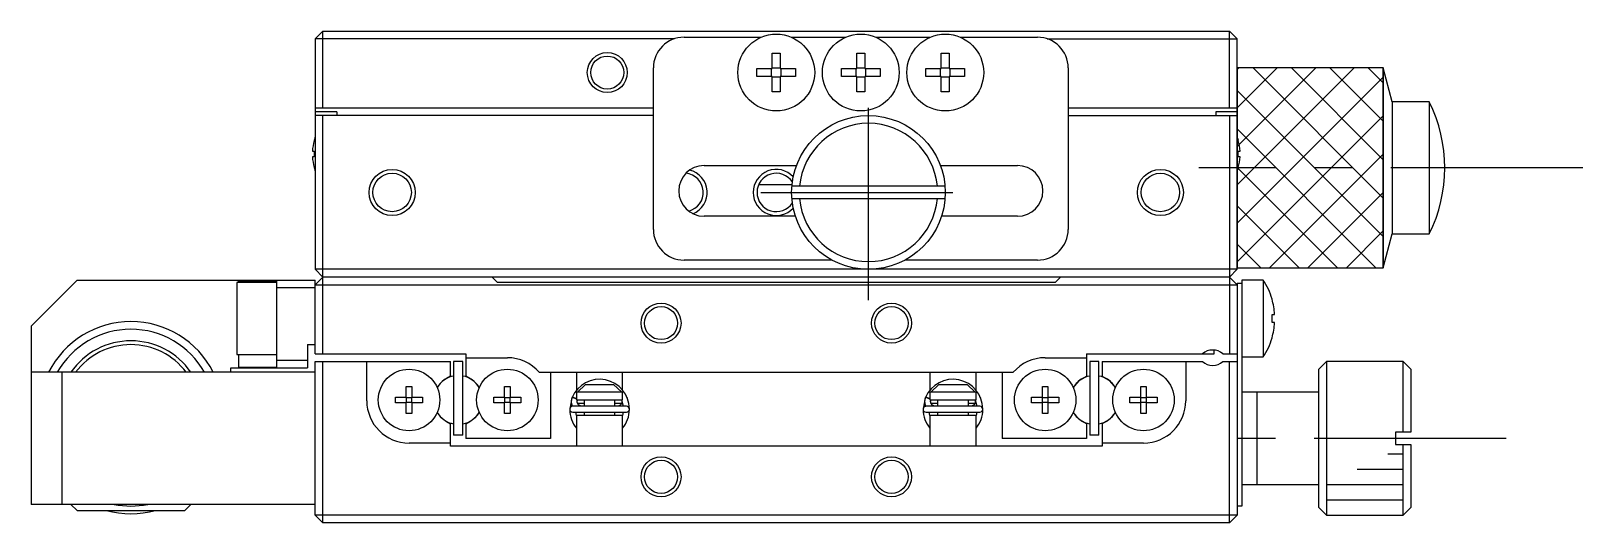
# Model space of a CAD drawing. Extents: x -27 to 394, y 3 to 263.
# Drawn here: x 101.8 to 202.8, y 231.3 to 263.3 of the extents above; entities that cross this region are included whole.
import ezdxf

# ---------------------------------------------------------------- set-up
doc = ezdxf.new("R2010")
doc.units = 0
doc.header["$LTSCALE"] = 10
doc.linetypes.add('CENTER', pattern=[2, 1.25, -0.25, 0.25, -0.25])
doc.layers.get('0').update_dxf_attribs({"linetype": 'CONTINUOUS'})
doc.layers.add('CENTER', color=1, linetype='CENTER')

msp = doc.modelspace()

# ---------------------------------------------------------------- linework, layer by layer
at = {"color": 7, "linetype": 'CONTINUOUS'}
for p, q in [((120.341275, 262.843639), (120.841275, 263.343639)), ((120.341275, 262.843639), (120.341275, 247.843639)), ((143.716776, 262.843639), (120.341275, 262.843639)), ((120.841275, 263.343639), (179.841275, 263.343639)), ((120.841275, 258.343639), (120.841275, 263.343639)), ((144.341275, 262.943639), (149.361479, 262.943639)), ((151.321071, 262.943639), (154.861479, 262.943639)), ((156.821071, 262.943639), (160.361479, 262.943639)), ((162.321071, 262.943639), (167.341275, 262.943639)), ((167.965775, 262.843639), (180.341275, 262.843639)), ((180.341275, 262.843639), (179.841275, 263.343639)), ((179.841275, 258.343639), (179.841275, 263.343639)), ((180.341275, 247.843639), (180.341275, 262.843639)), ((150.081275, 261.902229), (150.601275, 261.902229)), ((150.081275, 260.903639), (150.081275, 261.902229)), ((150.601275, 261.902229), (150.601275, 260.903639)), ((155.581275, 261.902229), (156.101275, 261.902229)), ((155.581275, 260.903639), (155.581275, 261.902229)), ((156.101275, 261.902229), (156.101275, 260.903639)), ((161.081275, 261.902229), (161.601275, 261.902229)), ((161.081275, 260.903639), (161.081275, 261.902229)), ((161.601275, 261.902229), (161.601275, 260.903639)), ((142.341275, 250.443639), (142.341275, 260.943639)), ((149.082686, 260.383639), (149.082686, 260.903639)), ((149.082686, 260.903639), (150.081275, 260.903639)), ((150.0399, 260.383639), (150.0399, 260.903639)), ((150.081275, 260.945014), (150.601275, 260.945014)), ((150.601275, 260.903639), (151.599865, 260.903639)), ((150.64265, 260.903639), (150.64265, 260.383639)), ((151.599865, 260.903639), (151.599865, 260.383639)), ((154.582686, 260.383639), (154.582686, 260.903639)), ((154.582686, 260.903639), (155.581275, 260.903639)), ((155.5399, 260.383639), (155.5399, 260.903639)), ((155.581275, 260.945014), (156.101275, 260.945014)), ((156.101275, 260.903639), (157.099865, 260.903639)), ((156.14265, 260.903639), (156.14265, 260.383639)), ((157.099865, 260.903639), (157.099865, 260.383639)), ((160.082686, 260.383639), (160.082686, 260.903639)), ((160.082686, 260.903639), (161.081275, 260.903639)), ((161.0399, 260.383639), (161.0399, 260.903639)), ((161.081275, 260.945014), (161.601275, 260.945014)), ((161.601275, 260.903639), (162.599865, 260.903639)), ((161.64265, 260.903639), (161.64265, 260.383639)), ((162.599865, 260.903639), (162.599865, 260.383639)), ((169.341275, 260.943639), (169.341275, 250.443639)), ((189.841282, 260.943638), (180.341275, 260.943638)), ((189.841282, 260.943638), (189.841282, 247.94364)), ((190.43077, 258.743639), (189.841282, 260.943638)), ((150.081275, 260.383639), (149.082686, 260.383639)), ((150.081275, 259.38505), (150.081275, 260.383639)), ((150.601275, 260.342264), (150.081275, 260.342264)), ((150.601275, 260.383639), (150.601275, 259.38505)), ((151.599865, 260.383639), (150.601275, 260.383639)), ((155.581275, 260.383639), (154.582686, 260.383639)), ((155.581275, 259.38505), (155.581275, 260.383639)), ((156.101275, 260.342264), (155.581275, 260.342264)), ((156.101275, 260.383639), (156.101275, 259.38505)), ((157.099865, 260.383639), (156.101275, 260.383639)), ((161.081275, 260.383639), (160.082686, 260.383639)), ((161.081275, 259.38505), (161.081275, 260.383639)), ((161.601275, 260.342264), (161.081275, 260.342264)), ((161.601275, 260.383639), (161.601275, 259.38505)), ((162.599865, 260.383639), (161.601275, 260.383639)), ((150.601275, 259.38505), (150.081275, 259.38505)), ((156.101275, 259.38505), (155.581275, 259.38505)), ((161.601275, 259.38505), (161.081275, 259.38505)), ((190.43077, 258.743639), (190.43077, 250.143639)), ((192.841281, 258.743639), (190.43077, 258.743639)), ((192.841281, 258.743639), (192.841281, 250.143639)), ((120.341275, 258.343639), (142.341275, 258.343639)), ((121.741275, 258.093639), (120.341275, 258.093639)), ((142.341275, 257.843639), (120.341275, 257.843639)), ((120.841275, 242.343639), (120.841275, 257.843639)), ((121.741275, 258.093639), (121.741275, 257.843639)), ((169.341275, 258.343639), (180.341275, 258.343639)), ((169.341275, 257.843639), (180.341275, 257.843639)), ((180.341275, 258.093639), (178.941275, 258.093639)), ((178.941275, 258.093639), (178.941275, 257.843639)), ((179.841275, 257.843639), (179.841275, 242.343639)), ((120.267131, 256.232255), (120.271754, 256.230001)), ((180.410797, 256.230001), (180.415419, 256.232255)), ((120.151416, 255.523639), (120.271754, 255.523639)), ((120.271754, 255.163639), (120.151416, 255.163639)), ((120.271754, 255.523639), (120.271754, 255.163639)), ((145.641275, 254.593639), (151.657527, 254.593639)), ((161.025024, 254.593639), (166.041275, 254.593639)), ((180.410797, 255.523639), (180.531134, 255.523639)), ((180.410797, 255.163639), (180.410797, 255.523639)), ((180.531134, 255.163639), (180.410797, 255.163639)), ((120.271754, 254.457278), (120.267131, 254.455023)), ((180.415419, 254.455023), (180.410797, 254.457278)), ((151.368074, 253.343639), (149.195631, 253.343639)), ((161.32525, 253.243639), (151.357301, 253.243639)), ((151.357301, 252.443639), (161.32525, 252.443639)), ((151.587593, 251.293639), (145.641275, 251.293639)), ((166.041275, 251.293639), (161.094958, 251.293639)), ((189.841282, 247.94364), (190.43077, 250.143639)), ((190.43077, 250.143639), (192.841281, 250.143639)), ((120.841275, 247.343639), (120.341275, 247.843639)), ((180.341275, 247.843639), (120.341275, 247.843639)), ((153.966407, 248.443639), (144.341275, 248.443639)), ((167.341275, 248.443639), (158.716144, 248.443639)), ((180.341275, 247.843639), (179.841275, 247.343639)), ((180.341275, 247.94364), (189.841282, 247.94364)), ((104.841275, 247.143639), (101.841275, 244.143639)), ((104.841275, 247.143639), (120.341275, 247.143639)), ((115.241275, 246.993639), (115.241275, 242.293639)), ((117.841275, 246.993639), (115.241275, 246.993639)), ((115.341275, 246.993639), (115.341275, 247.143639)), ((117.841275, 247.074461), (115.341275, 247.074461)), ((117.841275, 241.443639), (117.841275, 247.143639)), ((120.341275, 246.643639), (117.841275, 246.643639)), ((120.841275, 247.343639), (120.341275, 246.843639)), ((120.341275, 242.343639), (120.341275, 247.143639)), ((120.341275, 246.843639), (180.341275, 246.843639)), ((179.841275, 247.343639), (120.841275, 247.343639)), ((132.191275, 246.993639), (131.841275, 247.343639)), ((168.491275, 246.993639), (132.191275, 246.993639)), ((168.841275, 247.343639), (168.491275, 246.993639)), ((180.341275, 246.843639), (179.841275, 247.343639)), ((180.341275, 246.943639), (180.641275, 246.943639)), ((180.341275, 246.943639), (180.341275, 231.843639)), ((182.032933, 247.143639), (180.641275, 247.143639)), ((180.641275, 247.143639), (180.641275, 232.443639)), ((182.032933, 247.143639), (182.032933, 242.143639)), ((182.603856, 245.902229), (182.610711, 245.905572)), ((182.603856, 244.383639), (182.603856, 244.903639)), ((182.603856, 244.903639), (182.776228, 244.903639)), ((101.841275, 244.143639), (101.841275, 232.543639)), ((182.776228, 244.383639), (182.603856, 244.383639)), ((119.841275, 242.943639), (120.341275, 242.943639)), ((119.841275, 242.943639), (119.841275, 241.443639)), ((178.841275, 242.343639), (178.841275, 242.588627)), ((182.610711, 243.381706), (182.603856, 243.38505)), ((114.841275, 241.143639), (114.841275, 241.443639)), ((114.841275, 241.443639), (119.841275, 241.443639)), ((115.241275, 242.293639), (117.841275, 242.293639)), ((115.341275, 242.293639), (115.341275, 241.443639)), ((115.341275, 241.483903), (117.841275, 241.483903)), ((117.841275, 241.943639), (119.841275, 241.943639)), ((120.341275, 242.343639), (130.141275, 242.343639)), ((120.341275, 231.843639), (120.341275, 241.843639)), ((120.341275, 241.843639), (129.141275, 241.843639)), ((120.841275, 231.343639), (120.841275, 241.843639)), ((123.691275, 239.293639), (123.691275, 241.843639)), ((129.141275, 240.894445), (129.141275, 241.843639)), ((129.941275, 241.843639), (129.341275, 241.843639)), ((129.341275, 241.843639), (129.341275, 237.043639)), ((129.941275, 237.043639), (129.941275, 241.843639)), ((130.141275, 242.343639), (130.141275, 240.894445)), ((130.141275, 242.093639), (132.841275, 242.093639)), ((167.841275, 242.093639), (170.541275, 242.093639)), ((170.541275, 242.343639), (170.541275, 240.894445)), ((170.541275, 242.343639), (178.841275, 242.343639)), ((171.341275, 241.843639), (170.741275, 241.843639)), ((170.741275, 241.843639), (170.741275, 237.043639)), ((171.341275, 237.043639), (171.341275, 241.843639)), ((171.541275, 241.843639), (171.541275, 240.894445)), ((171.541275, 241.843639), (178.079838, 241.843639)), ((176.991275, 241.843639), (176.991275, 239.293639)), ((179.402713, 242.343639), (180.341275, 242.343639)), ((179.402713, 241.843639), (180.341275, 241.843639)), ((179.841275, 231.343639), (179.841275, 241.843639)), ((180.641275, 242.143639), (182.032933, 242.143639)), ((186.141275, 241.843639), (185.641275, 241.343639)), ((186.141275, 241.843639), (186.141275, 231.843639)), ((191.141275, 241.843639), (186.141275, 241.843639)), ((191.141275, 237.243639), (191.141275, 241.843639)), ((191.641275, 241.343639), (191.141275, 241.843639)), ((120.341275, 241.143639), (101.841275, 241.143639)), ((103.841275, 241.143639), (103.841275, 232.543639)), ((129.141275, 240.894445), (128.88118, 240.744279)), ((130.401371, 240.744279), (130.141275, 240.894445)), ((134.920338, 241.143639), (165.762213, 241.143639)), ((135.641275, 241.143639), (135.641275, 236.843639)), ((137.341275, 241.143639), (137.341275, 239.980255)), ((140.341275, 239.979884), (140.341275, 241.143639)), ((160.341275, 241.143639), (160.341275, 239.980255)), ((163.341275, 239.979884), (163.341275, 241.143639)), ((165.041275, 241.143639), (165.041275, 236.843639)), ((170.28118, 240.744279), (170.541275, 240.894445)), ((171.541275, 240.894445), (171.801371, 240.744279)), ((185.641275, 232.343639), (185.641275, 241.343639)), ((191.641275, 241.343639), (191.641275, 237.243639)), ((125.554914, 239.523639), (126.261275, 239.523639)), ((125.554914, 239.163639), (125.554914, 239.523639)), ((126.261275, 240.230001), (126.621275, 240.230001)), ((126.261275, 239.523639), (126.261275, 240.230001)), ((126.271648, 239.513267), (126.261275, 239.523639)), ((126.271648, 239.174011), (126.271648, 239.513267)), ((126.271648, 239.513267), (126.610903, 239.513267)), ((126.610903, 239.513267), (126.621275, 239.523639)), ((126.610903, 239.513267), (126.610903, 239.174011)), ((126.621275, 240.230001), (126.621275, 239.523639)), ((126.621275, 239.523639), (127.327637, 239.523639)), ((127.327637, 239.523639), (127.327637, 239.163639)), ((131.954914, 239.523639), (132.661275, 239.523639)), ((131.954914, 239.163639), (131.954914, 239.523639)), ((132.661275, 240.230001), (133.021275, 240.230001)), ((132.661275, 239.523639), (132.661275, 240.230001)), ((132.671648, 239.513267), (132.661275, 239.523639)), ((132.671648, 239.174011), (132.671648, 239.513267)), ((132.671648, 239.513267), (133.010903, 239.513267)), ((133.010903, 239.513267), (133.021275, 239.523639)), ((133.010903, 239.513267), (133.010903, 239.174011)), ((133.021275, 240.230001), (133.021275, 239.523639)), ((133.021275, 239.523639), (133.727637, 239.523639)), ((133.727637, 239.523639), (133.727637, 239.163639)), ((137.033579, 239.458686), (136.89762, 238.771232)), ((137.012237, 239.379305), (137.006051, 239.345611)), ((137.0201, 239.412657), (137.012237, 239.379305)), ((137.029622, 239.445584), (137.0201, 239.412657)), ((137.040781, 239.478003), (137.029622, 239.445584)), ((137.052835, 239.50817), (137.040781, 239.478003)), ((137.053258, 239.508899), (137.052835, 239.50817)), ((137.056625, 239.510939), (137.053258, 239.508899)), ((137.066646, 239.537331), (137.054829, 239.510337)), ((137.058857, 239.511431), (137.056625, 239.510939)), ((137.057657, 239.517036), (137.281075, 239.449335)), ((137.063278, 239.51176), (137.058857, 239.511431)), ((137.068823, 239.511556), (137.063278, 239.51176)), ((137.075454, 239.510819), (137.068823, 239.511556)), ((137.083128, 239.509555), (137.075454, 239.510819)), ((137.091793, 239.507773), (137.083128, 239.509555)), ((137.101391, 239.505483), (137.091793, 239.507773)), ((137.11186, 239.502701), (137.101391, 239.505483)), ((137.123128, 239.499447), (137.11186, 239.502701)), ((137.135122, 239.49574), (137.123128, 239.499447)), ((137.147761, 239.491607), (137.135122, 239.49574)), ((137.160962, 239.487074), (137.147761, 239.491607)), ((137.174636, 239.482172), (137.160962, 239.487074)), ((137.188693, 239.476933), (137.174636, 239.482172)), ((137.203038, 239.471392), (137.188693, 239.476933)), ((137.217578, 239.465587), (137.203038, 239.471392)), ((137.232214, 239.459554), (137.217578, 239.465587)), ((137.24685, 239.453336), (137.232214, 239.459554)), ((137.261389, 239.446973), (137.24685, 239.453336)), ((137.275733, 239.440507), (137.261389, 239.446973)), ((137.289786, 239.433981), (137.275733, 239.440507)), ((137.281075, 239.449335), (137.341281, 239.419142)), ((137.303457, 239.427439), (137.289786, 239.433981)), ((137.316653, 239.420925), (137.303457, 239.427439)), ((137.329287, 239.414482), (137.316653, 239.420925)), ((137.341275, 239.408152), (137.329287, 239.414482)), ((137.341275, 239.843639), (137.341275, 239.343639)), ((140.341275, 239.843639), (137.341275, 239.843639)), ((137.395592, 239.843639), (137.92476, 240.343639)), ((137.92476, 240.343639), (139.757791, 240.343639)), ((139.757791, 240.343639), (140.286959, 239.843639)), ((140.341275, 239.343639), (140.341275, 239.843639)), ((140.625495, 239.513478), (140.624938, 239.516827)), ((140.651097, 239.451284), (140.629715, 239.50817)), ((160.033579, 239.458686), (159.89762, 238.771232)), ((160.012237, 239.379305), (160.006051, 239.345611)), ((160.0201, 239.412657), (160.012237, 239.379305)), ((160.029622, 239.445584), (160.0201, 239.412657)), ((160.040781, 239.478003), (160.029622, 239.445584)), ((160.052835, 239.50817), (160.040781, 239.478003)), ((160.053258, 239.508899), (160.052835, 239.50817)), ((160.056625, 239.510939), (160.053258, 239.508899)), ((160.058857, 239.511431), (160.056625, 239.510939)), ((160.057657, 239.517036), (160.281075, 239.449335)), ((160.066646, 239.537331), (160.057915, 239.517498)), ((160.063278, 239.51176), (160.058857, 239.511431)), ((160.068823, 239.511556), (160.063278, 239.51176)), ((160.075454, 239.510819), (160.068823, 239.511556)), ((160.083128, 239.509555), (160.075454, 239.510819)), ((160.091793, 239.507773), (160.083128, 239.509555)), ((160.101391, 239.505483), (160.091793, 239.507773)), ((160.11186, 239.502701), (160.101391, 239.505483)), ((160.123128, 239.499447), (160.11186, 239.502701)), ((160.135122, 239.49574), (160.123128, 239.499447)), ((160.147761, 239.491607), (160.135122, 239.49574)), ((160.160962, 239.487074), (160.147761, 239.491607)), ((160.174636, 239.482172), (160.160962, 239.487074)), ((160.188693, 239.476933), (160.174636, 239.482172)), ((160.203038, 239.471392), (160.188693, 239.476933)), ((160.217578, 239.465587), (160.203038, 239.471392)), ((160.232214, 239.459554), (160.217578, 239.465587)), ((160.24685, 239.453336), (160.232214, 239.459554)), ((160.261389, 239.446973), (160.24685, 239.453336)), ((160.275733, 239.440507), (160.261389, 239.446973)), ((160.289786, 239.433981), (160.275733, 239.440507)), ((160.281075, 239.449335), (160.341281, 239.419142)), ((160.303457, 239.427439), (160.289786, 239.433981)), ((160.316653, 239.420925), (160.303457, 239.427439)), ((160.329287, 239.414482), (160.316653, 239.420925)), ((160.341275, 239.408152), (160.329287, 239.414482)), ((160.341275, 239.843639), (160.341275, 239.343639)), ((163.341275, 239.843639), (160.341275, 239.843639)), ((160.395592, 239.843639), (160.92476, 240.343639)), ((160.92476, 240.343639), (162.757791, 240.343639)), ((162.757791, 240.343639), (163.286959, 239.843639)), ((163.341275, 239.343639), (163.341275, 239.843639)), ((163.625495, 239.513478), (163.624938, 239.516827)), ((163.651097, 239.451284), (163.629715, 239.50817)), ((166.954914, 239.523639), (167.661275, 239.523639)), ((166.954914, 239.163639), (166.954914, 239.523639)), ((167.661275, 240.230001), (168.021275, 240.230001)), ((167.661275, 239.523639), (167.661275, 240.230001)), ((167.671648, 239.513267), (167.661275, 239.523639)), ((167.671648, 239.174011), (167.671648, 239.513267)), ((167.671648, 239.513267), (168.010903, 239.513267)), ((168.010903, 239.513267), (168.021275, 239.523639)), ((168.010903, 239.513267), (168.010903, 239.174011)), ((168.021275, 240.230001), (168.021275, 239.523639)), ((168.021275, 239.523639), (168.727637, 239.523639)), ((168.727637, 239.523639), (168.727637, 239.163639)), ((173.354914, 239.523639), (174.061275, 239.523639)), ((173.354914, 239.163639), (173.354914, 239.523639)), ((174.061275, 240.230001), (174.421275, 240.230001)), ((174.061275, 239.523639), (174.061275, 240.230001)), ((174.071648, 239.513267), (174.061275, 239.523639)), ((174.071648, 239.174011), (174.071648, 239.513267)), ((174.071648, 239.513267), (174.410903, 239.513267)), ((174.410903, 239.513267), (174.421275, 239.523639)), ((174.410903, 239.513267), (174.410903, 239.174011)), ((174.421275, 240.230001), (174.421275, 239.523639)), ((174.421275, 239.523639), (175.127637, 239.523639)), ((175.127637, 239.523639), (175.127637, 239.163639)), ((185.641275, 239.843639), (180.641275, 239.843639)), ((181.641275, 233.843639), (181.641275, 239.843639)), ((126.261275, 239.163639), (125.554914, 239.163639)), ((126.271648, 239.174011), (126.261275, 239.163639)), ((126.261275, 238.457278), (126.261275, 239.163639)), ((126.621275, 238.457278), (126.261275, 238.457278)), ((126.610903, 239.174011), (126.271648, 239.174011)), ((126.610903, 239.174011), (126.621275, 239.163639)), ((126.621275, 239.163639), (126.621275, 238.457278)), ((127.327637, 239.163639), (126.621275, 239.163639)), ((132.661275, 239.163639), (131.954914, 239.163639)), ((132.671648, 239.174011), (132.661275, 239.163639)), ((132.661275, 238.457278), (132.661275, 239.163639)), ((133.021275, 238.457278), (132.661275, 238.457278)), ((133.010903, 239.174011), (132.671648, 239.174011)), ((133.010903, 239.174011), (133.021275, 239.163639)), ((133.021275, 239.163639), (133.021275, 238.457278)), ((133.727637, 239.163639), (133.021275, 239.163639)), ((136.99877, 239.277524), (136.99769, 239.243298)), ((136.99769, 239.243298), (136.998322, 239.209062)), ((136.998322, 239.209062), (137.000665, 239.174899)), ((137.001559, 239.311656), (136.99877, 239.277524)), ((137.000665, 239.174899), (137.004712, 239.140893)), ((137.006051, 239.345611), (137.001559, 239.311656)), ((137.004712, 239.140893), (137.010454, 239.107126)), ((137.010454, 239.107126), (137.017876, 239.073683)), ((137.017876, 239.073683), (137.026962, 239.040643)), ((137.026962, 239.040643), (137.037688, 239.008088)), ((137.037688, 239.008088), (137.050031, 238.976097)), ((137.050031, 238.976097), (137.063958, 238.94475)), ((137.063958, 238.94475), (137.067651, 238.937092)), ((140.591275, 238.938639), (137.091275, 238.938639)), ((137.091275, 238.548639), (140.591275, 238.548639)), ((137.340144, 238.332049), (137.297593, 238.548616)), ((137.341275, 239.343639), (140.341275, 239.343639)), ((137.387714, 239.24358), (137.388342, 239.258644)), ((137.387856, 239.228506), (137.387714, 239.24358)), ((137.388768, 239.213463), (137.387856, 239.228506)), ((137.388342, 239.258644), (137.38974, 239.273659)), ((137.390446, 239.19849), (137.388768, 239.213463)), ((137.38974, 239.273659), (137.391904, 239.288585)), ((137.392885, 239.183626), (137.390446, 239.19849)), ((137.391904, 239.288585), (137.394827, 239.303382)), ((137.396077, 239.16891), (137.392885, 239.183626)), ((137.394827, 239.303382), (137.398502, 239.318011)), ((137.400012, 239.15438), (137.396077, 239.16891)), ((137.398502, 239.318011), (137.402918, 239.332435)), ((137.404678, 239.140073), (137.400012, 239.15438)), ((137.402918, 239.332435), (137.408063, 239.346614)), ((137.403081, 239.143639), (137.841275, 239.143639)), ((137.410061, 239.126026), (137.404678, 239.140073)), ((137.408063, 239.346614), (137.41147, 239.354934)), ((137.416147, 239.112273), (137.410061, 239.126026)), ((137.422916, 239.098849), (137.416147, 239.112273)), ((137.43035, 239.085786), (137.422916, 239.098849)), ((137.438428, 239.073117), (137.43035, 239.085786)), ((137.447128, 239.060871), (137.438428, 239.073117)), ((137.456427, 239.049078), (137.447128, 239.060871)), ((137.466299, 239.037765), (137.456427, 239.049078)), ((137.47672, 239.026958), (137.466299, 239.037765)), ((137.487662, 239.016682), (137.47672, 239.026958)), ((137.499096, 239.006961), (137.487662, 239.016682)), ((137.510995, 238.997815), (137.499096, 239.006961)), ((137.523328, 238.989267), (137.510995, 238.997815)), ((137.536066, 238.981334), (137.523328, 238.989267)), ((137.549176, 238.974033), (137.536066, 238.981334)), ((137.562628, 238.967382), (137.549176, 238.974033)), ((137.576389, 238.961395), (137.562628, 238.967382)), ((137.590425, 238.956084), (137.576389, 238.961395)), ((137.604705, 238.951461), (137.590425, 238.956084)), ((137.619193, 238.947537), (137.604705, 238.951461)), ((137.633856, 238.94432), (137.619193, 238.947537)), ((137.64866, 238.941816), (137.633856, 238.94432)), ((137.66357, 238.940033), (137.64866, 238.941816)), ((137.678549, 238.938973), (137.66357, 238.940033)), ((137.692775, 238.938639), (137.678549, 238.938973)), ((137.841275, 239.343639), (137.841275, 238.938639)), ((137.841275, 238.548639), (137.841275, 238.343639)), ((139.841275, 238.938639), (139.841275, 239.343639)), ((139.841275, 239.143639), (140.279459, 239.143639)), ((139.841275, 238.343639), (139.841275, 238.548639)), ((139.996471, 238.938715), (139.989776, 238.938639)), ((140.011475, 238.939411), (139.996471, 238.938715)), ((140.026431, 238.940832), (140.011475, 238.939411)), ((140.041302, 238.942977), (140.026431, 238.940832)), ((140.056055, 238.945842), (140.041302, 238.942977)), ((140.070653, 238.949419), (140.056055, 238.945842)), ((140.085063, 238.953702), (140.070653, 238.949419)), ((140.099249, 238.958682), (140.085063, 238.953702)), ((140.113179, 238.964348), (140.099249, 238.958682)), ((140.126817, 238.970689), (140.113179, 238.964348)), ((140.140132, 238.977691), (140.126817, 238.970689)), ((140.15309, 238.985339), (140.140132, 238.977691)), ((140.165659, 238.993616), (140.15309, 238.985339)), ((140.177807, 239.002504), (140.165659, 238.993616)), ((140.189504, 239.011982), (140.177807, 239.002504)), ((140.200719, 239.022031), (140.189504, 239.011982)), ((140.211425, 239.032625), (140.200719, 239.022031)), ((140.221591, 239.043742), (140.211425, 239.032625)), ((140.231192, 239.055355), (140.221591, 239.043742)), ((140.240202, 239.067436), (140.231192, 239.055355)), ((140.248595, 239.079956), (140.240202, 239.067436)), ((140.256349, 239.092885), (140.248595, 239.079956)), ((140.263443, 239.106191), (140.256349, 239.092885)), ((140.269855, 239.11984), (140.263443, 239.106191)), ((140.275569, 239.133798), (140.269855, 239.11984)), ((140.271081, 239.354934), (140.276847, 239.34039)), ((140.280567, 239.148029), (140.275569, 239.133798)), ((140.276485, 239.343797), (140.384964, 238.938682)), ((140.276847, 239.34039), (140.281662, 239.326128)), ((140.284835, 239.162496), (140.280567, 239.148029)), ((140.281662, 239.326128), (140.285748, 239.311636)), ((140.288361, 239.177162), (140.284835, 239.162496)), ((140.285748, 239.311636), (140.289091, 239.296949)), ((140.291134, 239.191989), (140.288361, 239.177162)), ((140.289091, 239.296949), (140.291682, 239.282108)), ((140.293147, 239.206937), (140.291134, 239.191989)), ((140.291682, 239.282108), (140.293512, 239.267149)), ((140.294393, 239.221967), (140.293147, 239.206937)), ((140.293512, 239.267149), (140.294576, 239.252113)), ((140.29487, 239.237039), (140.294393, 239.221967)), ((140.294576, 239.252113), (140.29487, 239.237039)), ((140.384641, 238.548583), (140.344644, 238.343393)), ((159.99877, 239.277524), (159.99769, 239.243298)), ((159.99769, 239.243298), (159.998322, 239.209062)), ((159.998322, 239.209062), (160.000665, 239.174899)), ((160.001559, 239.311656), (159.99877, 239.277524)), ((160.000665, 239.174899), (160.004712, 239.140893)), ((160.006051, 239.345611), (160.001559, 239.311656)), ((160.004712, 239.140893), (160.010454, 239.107126)), ((160.010454, 239.107126), (160.017876, 239.073683)), ((160.017876, 239.073683), (160.026962, 239.040643)), ((160.026962, 239.040643), (160.037688, 239.008088)), ((160.037688, 239.008088), (160.050031, 238.976097)), ((160.050031, 238.976097), (160.063958, 238.94475)), ((160.063958, 238.94475), (160.067651, 238.937092)), ((163.591275, 238.938639), (160.091275, 238.938639)), ((160.091275, 238.548639), (163.591275, 238.548639)), ((160.340144, 238.332049), (160.297593, 238.548616)), ((160.341275, 239.343639), (163.341275, 239.343639)), ((160.387714, 239.24358), (160.388342, 239.258644)), ((160.387856, 239.228506), (160.387714, 239.24358)), ((160.388768, 239.213463), (160.387856, 239.228506)), ((160.388342, 239.258644), (160.38974, 239.273659)), ((160.390446, 239.19849), (160.388768, 239.213463)), ((160.38974, 239.273659), (160.391904, 239.288585)), ((160.392885, 239.183626), (160.390446, 239.19849)), ((160.391904, 239.288585), (160.394827, 239.303382)), ((160.396077, 239.16891), (160.392885, 239.183626)), ((160.394827, 239.303382), (160.398502, 239.318011)), ((160.400012, 239.15438), (160.396077, 239.16891)), ((160.398502, 239.318011), (160.402918, 239.332435)), ((160.404678, 239.140073), (160.400012, 239.15438)), ((160.402918, 239.332435), (160.408063, 239.346614)), ((160.403081, 239.143639), (160.841275, 239.143639)), ((160.410061, 239.126026), (160.404678, 239.140073)), ((160.408063, 239.346614), (160.41147, 239.354934)), ((160.416147, 239.112273), (160.410061, 239.126026)), ((160.422916, 239.098849), (160.416147, 239.112273)), ((160.43035, 239.085786), (160.422916, 239.098849)), ((160.438428, 239.073117), (160.43035, 239.085786)), ((160.447128, 239.060871), (160.438428, 239.073117)), ((160.456427, 239.049078), (160.447128, 239.060871)), ((160.466299, 239.037765), (160.456427, 239.049078)), ((160.47672, 239.026958), (160.466299, 239.037765)), ((160.487662, 239.016682), (160.47672, 239.026958)), ((160.499096, 239.006961), (160.487662, 239.016682)), ((160.510995, 238.997815), (160.499096, 239.006961)), ((160.523328, 238.989267), (160.510995, 238.997815)), ((160.536066, 238.981334), (160.523328, 238.989267)), ((160.549176, 238.974033), (160.536066, 238.981334)), ((160.562628, 238.967382), (160.549176, 238.974033)), ((160.576389, 238.961395), (160.562628, 238.967382)), ((160.590425, 238.956084), (160.576389, 238.961395)), ((160.604705, 238.951461), (160.590425, 238.956084)), ((160.619193, 238.947537), (160.604705, 238.951461)), ((160.633856, 238.94432), (160.619193, 238.947537)), ((160.64866, 238.941816), (160.633856, 238.94432)), ((160.66357, 238.940033), (160.64866, 238.941816)), ((160.678549, 238.938973), (160.66357, 238.940033)), ((160.692775, 238.938639), (160.678549, 238.938973)), ((160.841275, 239.343639), (160.841275, 238.938639)), ((160.841275, 238.548639), (160.841275, 238.343639)), ((162.841275, 238.938639), (162.841275, 239.343639)), ((162.841275, 239.143639), (163.279459, 239.143639)), ((162.841275, 238.343639), (162.841275, 238.548639)), ((162.996471, 238.938715), (162.989776, 238.938639)), ((163.011475, 238.939411), (162.996471, 238.938715)), ((163.026431, 238.940832), (163.011475, 238.939411)), ((163.041302, 238.942977), (163.026431, 238.940832)), ((163.056055, 238.945842), (163.041302, 238.942977)), ((163.070653, 238.949419), (163.056055, 238.945842)), ((163.085063, 238.953702), (163.070653, 238.949419)), ((163.099249, 238.958682), (163.085063, 238.953702)), ((163.113179, 238.964348), (163.099249, 238.958682)), ((163.126817, 238.970689), (163.113179, 238.964348)), ((163.140132, 238.977691), (163.126817, 238.970689)), ((163.15309, 238.985339), (163.140132, 238.977691)), ((163.165659, 238.993616), (163.15309, 238.985339)), ((163.177807, 239.002504), (163.165659, 238.993616)), ((163.189504, 239.011982), (163.177807, 239.002504)), ((163.200719, 239.022031), (163.189504, 239.011982)), ((163.211425, 239.032625), (163.200719, 239.022031)), ((163.221591, 239.043742), (163.211425, 239.032625)), ((163.231192, 239.055355), (163.221591, 239.043742)), ((163.240202, 239.067436), (163.231192, 239.055355)), ((163.248595, 239.079956), (163.240202, 239.067436)), ((163.256349, 239.092885), (163.248595, 239.079956)), ((163.263443, 239.106191), (163.256349, 239.092885)), ((163.269855, 239.11984), (163.263443, 239.106191)), ((163.275569, 239.133798), (163.269855, 239.11984)), ((163.271081, 239.354934), (163.276847, 239.34039)), ((163.280567, 239.148029), (163.275569, 239.133798)), ((163.276485, 239.343797), (163.384964, 238.938682)), ((163.276847, 239.34039), (163.281662, 239.326128)), ((163.284835, 239.162496), (163.280567, 239.148029)), ((163.281662, 239.326128), (163.285748, 239.311636)), ((163.288361, 239.177162), (163.284835, 239.162496)), ((163.285748, 239.311636), (163.289091, 239.296949)), ((163.291134, 239.191989), (163.288361, 239.177162)), ((163.289091, 239.296949), (163.291682, 239.282108)), ((163.293147, 239.206937), (163.291134, 239.191989)), ((163.291682, 239.282108), (163.293512, 239.267149)), ((163.294393, 239.221967), (163.293147, 239.206937)), ((163.293512, 239.267149), (163.294576, 239.252113)), ((163.29487, 239.237039), (163.294393, 239.221967)), ((163.294576, 239.252113), (163.29487, 239.237039)), ((163.384641, 238.548583), (163.344644, 238.343393)), ((167.661275, 239.163639), (166.954914, 239.163639)), ((167.671648, 239.174011), (167.661275, 239.163639)), ((167.661275, 238.457278), (167.661275, 239.163639)), ((168.021275, 238.457278), (167.661275, 238.457278)), ((168.010903, 239.174011), (167.671648, 239.174011)), ((168.010903, 239.174011), (168.021275, 239.163639)), ((168.021275, 239.163639), (168.021275, 238.457278)), ((168.727637, 239.163639), (168.021275, 239.163639)), ((174.061275, 239.163639), (173.354914, 239.163639)), ((174.071648, 239.174011), (174.061275, 239.163639)), ((174.061275, 238.457278), (174.061275, 239.163639)), ((174.421275, 238.457278), (174.061275, 238.457278)), ((174.410903, 239.174011), (174.071648, 239.174011)), ((174.410903, 239.174011), (174.421275, 239.163639)), ((174.421275, 239.163639), (174.421275, 238.457278)), ((175.127637, 239.163639), (174.421275, 239.163639)), ((128.88118, 237.943), (129.141275, 237.792834)), ((129.141275, 236.343639), (129.141275, 237.792834)), ((130.141275, 237.792834), (130.401371, 237.943)), ((130.141275, 237.792834), (130.141275, 236.843639)), ((140.341275, 238.343639), (137.341275, 238.343639)), ((137.341275, 238.343639), (137.341275, 236.343639)), ((140.341275, 236.343639), (140.341275, 238.343639)), ((140.344644, 238.343393), (140.341361, 238.331206)), ((163.341275, 238.343639), (160.341275, 238.343639)), ((160.341275, 238.343639), (160.341275, 236.343639)), ((163.341275, 236.343639), (163.341275, 238.343639)), ((163.344644, 238.343393), (163.341361, 238.331206)), ((170.541275, 237.792834), (170.28118, 237.943)), ((170.541275, 237.792834), (170.541275, 236.843639)), ((171.801371, 237.943), (171.541275, 237.792834)), ((171.541275, 237.792834), (171.541275, 236.343639)), ((129.141275, 236.543639), (126.441275, 236.543639)), ((171.541275, 236.343639), (129.141275, 236.343639)), ((129.941275, 237.043639), (129.341275, 237.043639)), ((135.641275, 236.843639), (130.141275, 236.843639)), ((170.541275, 236.843639), (165.041275, 236.843639)), ((171.341275, 237.043639), (170.741275, 237.043639)), ((174.241275, 236.543639), (171.541275, 236.543639)), ((190.641275, 237.243639), (190.641275, 236.443639)), ((191.641275, 237.243639), (190.641275, 237.243639)), ((190.641275, 236.443639), (191.641275, 236.443639)), ((191.141275, 231.843639), (191.141275, 236.443639)), ((191.641275, 236.443639), (191.641275, 232.343639)), ((180.641275, 233.843639), (185.641275, 233.843639)), ((120.341275, 232.543639), (101.841275, 232.543639)), ((104.441275, 232.543639), (104.841275, 232.143639)), ((111.841275, 232.143639), (112.241275, 232.543639)), ((180.641275, 232.443639), (180.341275, 232.443639)), ((185.641275, 232.343639), (186.141275, 231.843639)), ((191.141275, 231.843639), (191.641275, 232.343639)), ((104.841275, 232.143639), (111.841275, 232.143639)), ((120.841275, 231.343639), (120.341275, 231.843639)), ((180.341275, 231.843639), (120.341275, 231.843639)), ((179.841275, 231.343639), (120.841275, 231.343639)), ((179.841275, 231.343639), (180.341275, 231.843639)), ((186.141275, 231.843639), (191.141275, 231.843639))]:
    msp.add_line(p, q, dxfattribs=at)
at = {"color": 3, "linetype": 'CONTINUOUS'}
for p, q in [((180.341275, 260.838915), (180.445998, 260.943638)), ((180.341275, 258.338915), (182.945998, 260.943638)), ((180.341275, 255.838915), (185.445998, 260.943638)), ((180.341275, 253.338915), (187.945998, 260.943638)), ((189.841282, 260.943638), (180.341275, 260.943638)), ((180.341275, 260.943638), (180.341275, 247.94364)), ((181.371444, 260.943638), (189.841282, 252.4738)), ((183.871444, 260.943638), (189.841282, 254.9738)), ((186.371444, 260.943638), (189.841282, 257.4738)), ((188.871444, 260.943638), (189.841282, 259.9738)), ((189.841282, 247.94364), (189.841282, 260.943638)), ((180.341275, 250.838915), (189.841282, 260.338922)), ((180.341275, 259.473807), (189.841282, 249.9738)), ((180.341275, 248.338915), (189.841282, 257.838922)), ((180.341275, 256.973807), (189.371442, 247.94364)), ((182.446, 247.94364), (189.841282, 255.338922)), ((180.341275, 254.473807), (186.871442, 247.94364)), ((149.195631, 253.343639), (149.132353, 253.161455)), ((184.946, 247.94364), (189.841282, 252.838922)), ((180.341275, 251.973807), (184.371442, 247.94364)), ((180.341275, 249.473807), (181.871442, 247.94364)), ((187.446, 247.94364), (189.841282, 250.338922)), ((180.341275, 247.94364), (189.841282, 247.94364)), ((190.141275, 235.843639), (191.141275, 235.843639)), ((188.141275, 234.843639), (191.141275, 234.843639)), ((186.141275, 233.843639), (191.141275, 233.843639)), ((186.141275, 232.843639), (191.141275, 232.843639))]:
    msp.add_line(p, q, dxfattribs=at)
at = {"color": 7, "linetype": 'CONTINUOUS'}
for centre, radius in [((150.341275, 260.643639), 2.5), ((155.841275, 260.643639), 2.5), ((161.341275, 260.643639), 2.5), ((139.341275, 260.643639), 1.075), ((156.341275, 252.843639), 5), ((125.341275, 252.843639), 1.25), ((175.341275, 252.843639), 1.25), ((142.841275, 244.343639), 1.075), ((157.841275, 244.343639), 1.075), ((126.441275, 239.343639), 2), ((132.841275, 239.343639), 2), ((167.841275, 239.343639), 2), ((174.241275, 239.343639), 2), ((142.841275, 234.343639), 1.075), ((157.841275, 234.343639), 1.075)]:
    msp.add_circle(centre, radius, dxfattribs=at)
at = {"color": 3, "linetype": 'CONTINUOUS'}
for centre, radius in [((139.341275, 260.643639), 1.3), ((125.341275, 252.843639), 1.5), ((175.341275, 252.843639), 1.5), ((142.841275, 244.343639), 1.3), ((157.841275, 244.343639), 1.3), ((142.841275, 234.343639), 1.3), ((157.841275, 234.343639), 1.3)]:
    msp.add_circle(centre, radius, dxfattribs=at)
at = {"color": 7, "linetype": 'CONTINUOUS'}
for centre, radius, start, end in [((144.341275, 260.943639), 2, 90, 180), ((167.341275, 260.943639), 2, 0, 90), ((184.096281, 254.443639), 9.745001, 333.816209, 26.183791), ((156.341275, 252.843639), 4.5, 5.099689, 174.900311), ((123.341275, 255.343639), 3.194933, 163.893288, 176.770291), ((123.341275, 255.343639), 3.2, 159.635865, 163.877467), ((177.341275, 255.343639), 3.2, 16.122533, 20.364135), ((177.341275, 255.343639), 3.194933, 3.229709, 16.106712), ((123.341275, 255.343639), 3.194933, 183.229709, 196.106712), ((145.641275, 252.943639), 1.65, 90, 270), ((166.041275, 252.943639), 1.65, 270, 90), ((177.341275, 255.343639), 3.194933, 343.893288, 356.770291), ((123.341275, 255.343639), 3.2, 196.122533, 200.364135), ((144.341275, 252.843639), 1.25, 283.934541, 84.86287), ((150.341275, 252.843639), 1.25, 33.12294, 326.87706), ((177.341275, 255.343639), 3.2, 339.635865, 343.877467), ((156.341275, 252.843639), 4.5, 185.099689, 354.900311), ((144.341275, 250.443639), 2, 180, 270), ((167.341275, 250.443639), 2, 270, 0), ((178.291275, 244.643639), 4.5, 16.285843, 33.748989), ((178.291275, 244.643639), 4.492483, 3.317816, 16.26943), ((108.341275, 238.443639), 6, 26.743684, 153.256316), ((108.341275, 238.443639), 5.5, 29.400351, 150.599649), ((178.291275, 244.643639), 4.492483, 343.73057, 356.682184), ((108.341275, 238.443639), 4.75, 34.640194, 145.359806), ((178.741275, 241.593639), 1, 48.590378, 131.409622), ((178.291275, 244.643639), 4.5, 326.251011, 343.714157), ((132.841275, 239.343639), 2.75, 40.885193, 90), ((167.841275, 239.343639), 2.75, 90, 139.114807), ((178.741275, 242.593639), 1, 228.590378, 311.409622), ((129.75618, 239.228734), 1.75, 120, 148.118467), ((129.641274, 239.343639), 1.5875, 100.893016, 149.566737), ((129.641274, 239.343639), 1.5875, 30.433182, 79.10691), ((129.526371, 239.228734), 1.75, 31.881533, 60), ((138.841135, 238.743325), 1.94403, 0.734734, 156.839517), ((161.841135, 238.743325), 1.94403, 0.734734, 156.839517), ((171.15618, 239.228734), 1.75, 120, 148.118467), ((171.041274, 239.343639), 1.5875, 100.893016, 149.566737), ((171.041274, 239.343639), 1.5875, 30.433182, 79.10691), ((170.926371, 239.228734), 1.75, 31.881533, 60), ((126.441275, 239.293639), 2.75, 180, 270), ((129.75618, 239.458544), 1.75, 211.881533, 240), ((129.641274, 239.343639), 1.5875, 210.433263, 259.106984), ((129.641274, 239.343639), 1.5875, 280.89309, 329.566818), ((129.526371, 239.458544), 1.75, 300, 328.118467), ((137.091275, 238.743639), 0.195, 90, 270), ((138.846447, 238.745466), 1.949107, 180.724667, 219.426223), ((138.84511, 238.74256), 1.939975, 320.469098, 359.286231), ((140.591275, 238.743639), 0.195, 270, 90), ((160.091275, 238.743639), 0.195, 90, 270), ((161.846447, 238.745466), 1.949107, 180.724667, 219.426223), ((161.84511, 238.74256), 1.939975, 320.469098, 359.286231), ((163.591275, 238.743639), 0.195, 270, 90), ((171.15618, 239.458544), 1.75, 211.881533, 240), ((171.041274, 239.343639), 1.5875, 210.433263, 259.106984), ((171.041274, 239.343639), 1.5875, 280.89309, 329.566818), ((170.926371, 239.458544), 1.75, 300, 328.118467), ((174.241275, 239.293639), 2.75, 270, 0), ((108.341275, 238.443639), 6, 259.524686, 280.475314), ((108.341275, 238.443639), 6.499999, 255.750002, 284.249998)]:
    msp.add_arc(centre, radius, start, end, dxfattribs=at)
at = {"color": 3, "linetype": 'CONTINUOUS'}
for centre, radius, start, end in [((144.341275, 252.843639), 1.5, 292.688088, 76.109323), ((150.341275, 252.843639), 1.5, 42.598813, 317.401187), ((108.341275, 238.443639), 4.5, 36.869898, 143.130102)]:
    msp.add_arc(centre, radius, start, end, dxfattribs=at)
at = {"layer": 'CENTER', "color": 1, "linetype": 'CENTER'}
for p, q in [((156.341275, 245.843639), (156.341275, 259.843639)), ((202.841279, 254.443639), (177.841279, 254.443639)), ((149.341275, 252.843639), (163.341275, 252.843639)), ((197.841279, 236.843639), (177.841279, 236.843639))]:
    msp.add_line(p, q, dxfattribs=at)

doc.saveas('drawing.dxf')
